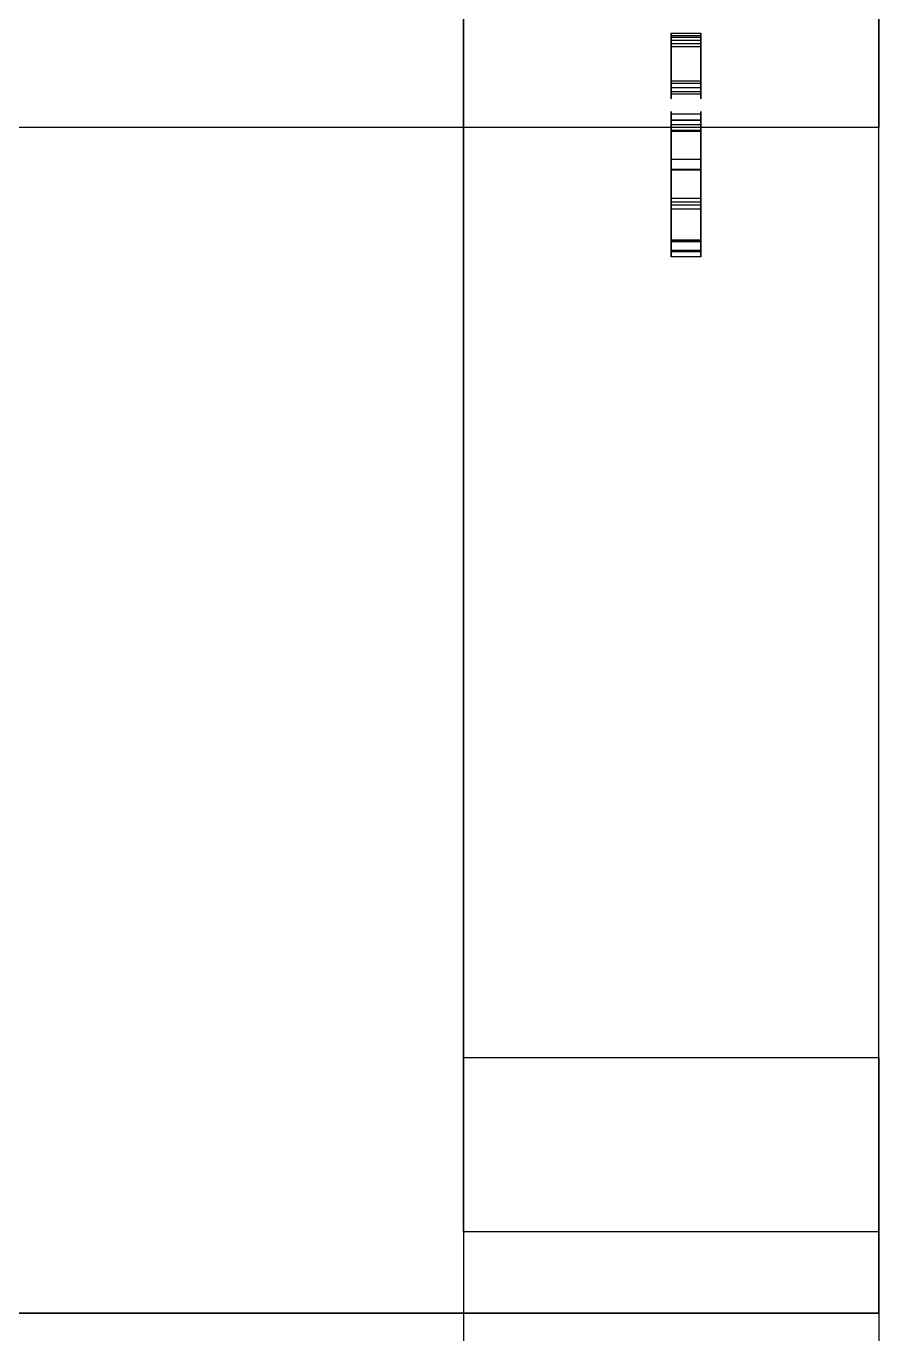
# Model space of a CAD drawing. Header units: millimetres. Extents: x 8.2 to 62.6, y 389.2 to 443.4.
# Drawn here: x 22.272 to 23.733, y 423.964 to 426.204 of the extents above; entities that cross this region are included whole.
import ezdxf

# ---------------------------------------------------------------- set-up
doc = ezdxf.new("R2010")
doc.units = ezdxf.units.MM
doc.layers.add('Feature', color=7, linetype='CONTINUOUS')

msp = doc.modelspace()

# ---------------------------------------------------------------- linework, layer by layer
at = {"layer": 'Feature'}
for p, q in [((23.0216, 429.181, -59.7071), (23.0216, 423.39, -59.7071)), ((23.0216, 429.181, -59.7071), (23.0216, 423.39, -59.7071)), ((23.0216, 424.139, -57.1417), (23.0216, 428.432, -57.1417)), ((23.0216, 424.139, -57.1417), (23.0216, 428.432, -57.1417)), ((23.7328, 424.139, -57.1417), (23.7328, 428.432, -57.1417)), ((23.7328, 424.139, -57.1417), (23.7328, 428.432, -57.1417)), ((23.7328, 426.539, -60.4183), (23.7328, 426.031, -60.4183)), ((23.7328, 426.539, -60.4183), (23.7328, 426.031, -60.4183)), ((23.428, 426.192, -57.5154), (23.3772, 426.192, -57.5154)), ((23.3772, 426.192, -57.5154), (23.3772, 426.174, -57.5154)), ((23.428, 426.192, -57.5154), (23.3772, 426.192, -57.5154)), ((23.3772, 426.192, -57.5154), (23.3772, 426.174, -57.5154)), ((23.428, 426.188, -58.0967), (23.3772, 426.188, -58.0967)), ((23.3772, 426.188, -58.0967), (23.3772, 426.099, -58.0967)), ((23.428, 426.188, -58.0967), (23.3772, 426.188, -58.0967)), ((23.3772, 426.188, -58.0967), (23.3772, 426.099, -58.0967)), ((23.428, 426.185, -58.1832), (23.3772, 426.185, -58.1832)), ((23.428, 426.185, -58.1648), (23.3772, 426.185, -58.1648)), ((23.3772, 426.185, -58.1648), (23.3772, 426.185, -58.1832)), ((23.428, 426.185, -58.1832), (23.3772, 426.185, -58.1832)), ((23.428, 426.185, -58.1648), (23.3772, 426.185, -58.1648)), ((23.3772, 426.185, -58.1648), (23.3772, 426.185, -58.1832)), ((23.3772, 426.18, -57.8312), (23.3772, 426.18, -57.8496)), ((23.428, 426.18, -57.8496), (23.3772, 426.18, -57.8496)), ((23.428, 426.18, -57.8312), (23.3772, 426.18, -57.8312)), ((23.428, 426.18, -57.8496), (23.3772, 426.18, -57.8496)), ((23.428, 426.18, -57.6645), (23.3772, 426.18, -57.6645)), ((23.3772, 426.18, -57.6645), (23.3772, 426.18, -57.6815)), ((23.428, 426.18, -57.6815), (23.3772, 426.18, -57.6815)), ((23.428, 426.18, -57.6645), (23.3772, 426.18, -57.6645)), ((23.428, 426.18, -57.6815), (23.3772, 426.18, -57.6815)), ((23.428, 426.18, -57.8312), (23.3772, 426.18, -57.8312)), ((23.3772, 426.18, -57.8312), (23.3772, 426.18, -57.8496)), ((23.3772, 426.18, -57.6645), (23.3772, 426.18, -57.6815)), ((23.428, 426.174, -57.5154), (23.3772, 426.174, -57.5154)), ((23.428, 426.174, -57.5154), (23.3772, 426.174, -57.5154)), ((23.428, 426.192, -57.5154), (23.428, 426.174, -57.5154)), ((23.428, 426.192, -57.5154), (23.428, 426.174, -57.5154)), ((23.428, 426.188, -58.0967), (23.428, 426.099, -58.0967)), ((23.428, 426.188, -58.0967), (23.428, 426.099, -58.0967)), ((23.428, 426.185, -58.1648), (23.428, 426.185, -58.1832)), ((23.428, 426.185, -58.1648), (23.428, 426.185, -58.1832)), ((23.428, 426.18, -57.8312), (23.428, 426.18, -57.8496)), ((23.428, 426.18, -57.6645), (23.428, 426.18, -57.6815)), ((23.428, 426.18, -57.8312), (23.428, 426.18, -57.8496)), ((23.428, 426.18, -57.6645), (23.428, 426.18, -57.6815)), ((23.3772, 426.099, -58.0791), (23.3772, 426.169, -58.0791)), ((23.428, 426.169, -58.0791), (23.3772, 426.169, -58.0791)), ((23.3772, 426.169, -58.0791), (23.3772, 426.169, -58.0523)), ((23.428, 426.169, -58.0523), (23.3772, 426.169, -58.0523)), ((23.428, 426.169, -58.0791), (23.3772, 426.169, -58.0791)), ((23.428, 426.169, -58.0523), (23.3772, 426.169, -58.0523)), ((23.3772, 426.099, -58.0791), (23.3772, 426.169, -58.0791)), ((23.3772, 426.169, -58.0791), (23.3772, 426.169, -58.0523)), ((23.428, 426.099, -58.0791), (23.428, 426.169, -58.0791)), ((23.428, 426.169, -58.0791), (23.428, 426.169, -58.0523)), ((23.428, 426.099, -58.0791), (23.428, 426.169, -58.0791)), ((23.428, 426.169, -58.0791), (23.428, 426.169, -58.0523)), ((23.428, 426.11, -57.3308), (23.3772, 426.11, -57.3308)), ((23.428, 426.11, -57.3478), (23.3772, 426.11, -57.3478)), ((23.3772, 426.11, -57.3478), (23.3772, 426.11, -57.5154)), ((23.428, 426.11, -57.5154), (23.3772, 426.11, -57.5154)), ((23.428, 426.11, -57.3478), (23.3772, 426.11, -57.3478)), ((23.3772, 426.11, -57.5154), (23.3772, 426.092, -57.5154)), ((23.428, 426.11, -57.5154), (23.3772, 426.11, -57.5154)), ((23.3772, 426.092, -57.2623), (23.3772, 426.11, -57.2621)), ((23.428, 426.11, -57.2621), (23.3772, 426.11, -57.2621)), ((23.3772, 426.11, -57.2621), (23.3772, 426.11, -57.3308)), ((23.428, 426.11, -57.3308), (23.3772, 426.11, -57.3308)), ((23.428, 426.11, -57.2621), (23.3772, 426.11, -57.2621)), ((23.3772, 426.11, -57.2621), (23.3772, 426.11, -57.3308)), ((23.3772, 426.092, -57.2623), (23.3772, 426.11, -57.2621)), ((23.3772, 426.11, -57.5154), (23.3772, 426.092, -57.5154)), ((23.3772, 426.11, -57.3478), (23.3772, 426.11, -57.5154)), ((23.428, 426.106, -57.8155), (23.3772, 426.106, -57.8155)), ((23.428, 426.106, -57.8155), (23.3772, 426.106, -57.8155)), ((23.428, 426.11, -57.3478), (23.428, 426.11, -57.5154)), ((23.428, 426.11, -57.5154), (23.428, 426.092, -57.5154)), ((23.428, 426.092, -57.2623), (23.428, 426.11, -57.2621)), ((23.428, 426.11, -57.2621), (23.428, 426.11, -57.3308)), ((23.428, 426.11, -57.3478), (23.428, 426.11, -57.5154)), ((23.428, 426.11, -57.5154), (23.428, 426.092, -57.5154)), ((23.428, 426.092, -57.2623), (23.428, 426.11, -57.2621)), ((23.428, 426.11, -57.2621), (23.428, 426.11, -57.3308)), ((23.428, 426.099, -58.0967), (23.3772, 426.099, -58.0967)), ((23.428, 426.099, -58.0967), (23.3772, 426.099, -58.0967)), ((23.428, 426.099, -58.0791), (23.3772, 426.099, -58.0791)), ((23.428, 426.099, -58.0791), (23.3772, 426.099, -58.0791)), ((23.428, 426.092, -57.5154), (23.3772, 426.092, -57.5154)), ((23.3772, 426.092, -57.5154), (23.3772, 426.092, -57.2623)), ((23.428, 426.092, -57.2623), (23.3772, 426.092, -57.2623)), ((23.428, 426.092, -57.5154), (23.3772, 426.092, -57.5154)), ((23.428, 426.092, -57.2623), (23.3772, 426.092, -57.2623)), ((23.3772, 426.092, -57.5154), (23.3772, 426.092, -57.2623)), ((23.428, 426.088, -57.6983), (23.3772, 426.088, -57.6983)), ((23.428, 426.088, -57.6983), (23.3772, 426.088, -57.6983)), ((23.428, 426.092, -57.5154), (23.428, 426.092, -57.2623)), ((23.428, 426.092, -57.5154), (23.428, 426.092, -57.2623)), ((23.3772, 426.054, -57.4623), (23.428, 426.054, -57.4623)), ((23.3772, 426.054, -57.4623), (23.428, 426.054, -57.4623)), ((23.3772, 426.044, -58.1302), (23.428, 426.044, -58.1302)), ((23.3772, 426.044, -58.1302), (23.428, 426.044, -58.1302)), ((23.3772, 426.043, -57.6656), (23.3772, 426.043, -57.8496)), ((23.428, 426.043, -57.8496), (23.3772, 426.043, -57.8496)), ((23.428, 426.043, -57.6656), (23.3772, 426.043, -57.6656)), ((23.3772, 426.043, -57.8496), (23.3772, 426.024, -57.8496)), ((23.428, 426.043, -57.8496), (23.3772, 426.043, -57.8496)), ((23.3772, 426.024, -57.6656), (23.3772, 426.043, -57.6656)), ((23.428, 426.043, -57.6656), (23.3772, 426.043, -57.6656)), ((23.3772, 426.043, -57.6656), (23.3772, 426.043, -57.8496)), ((23.3772, 426.024, -57.6656), (23.3772, 426.043, -57.6656)), ((23.3772, 426.043, -57.8496), (23.3772, 426.024, -57.8496)), ((23.3772, 426.043, -57.5964), (23.3772, 426.043, -57.623)), ((23.428, 426.043, -57.623), (23.3772, 426.043, -57.623)), ((23.428, 426.043, -57.5964), (23.3772, 426.043, -57.5964)), ((23.3772, 426.043, -57.623), (23.3772, 426.024, -57.623)), ((23.428, 426.043, -57.623), (23.3772, 426.043, -57.623)), ((23.3772, 426.024, -57.5964), (23.3772, 426.043, -57.5964)), ((23.428, 426.043, -57.5964), (23.3772, 426.043, -57.5964)), ((23.3772, 426.043, -57.5964), (23.3772, 426.043, -57.623)), ((23.3772, 426.024, -57.5964), (23.3772, 426.043, -57.5964)), ((23.3772, 426.043, -57.623), (23.3772, 426.024, -57.623)), ((23.428, 426.043, -57.6656), (23.428, 426.043, -57.8496)), ((23.428, 426.043, -57.8496), (23.428, 426.024, -57.8496)), ((23.428, 426.024, -57.6656), (23.428, 426.043, -57.6656)), ((23.428, 426.043, -57.6656), (23.428, 426.043, -57.8496)), ((23.428, 426.043, -57.8496), (23.428, 426.024, -57.8496)), ((23.428, 426.024, -57.6656), (23.428, 426.043, -57.6656)), ((23.428, 426.043, -57.5964), (23.428, 426.043, -57.623)), ((23.428, 426.043, -57.623), (23.428, 426.024, -57.623)), ((23.428, 426.024, -57.5964), (23.428, 426.043, -57.5964)), ((23.428, 426.043, -57.5964), (23.428, 426.043, -57.623)), ((23.428, 426.043, -57.623), (23.428, 426.024, -57.623)), ((23.428, 426.024, -57.5964), (23.428, 426.043, -57.5964)), ((23.7328, 426.031, -60.4183), (21.5636, 426.031, -60.4183)), ((23.7328, 426.031, -59.7833), (21.5636, 426.031, -60.4183)), ((23.7328, 426.031, -60.4183), (21.5636, 426.031, -60.4183)), ((23.7328, 426.031, -59.7833), (21.5636, 426.031, -60.4183)), ((23.3772, 426.036, -57.4584), (23.428, 426.036, -57.4584)), ((23.3772, 426.036, -57.4584), (23.428, 426.036, -57.4584)), ((23.3772, 426.026, -58.1263), (23.428, 426.026, -58.1263)), ((23.3772, 426.026, -58.1263), (23.428, 426.026, -58.1263)), ((23.428, 426.024, -57.8496), (23.3772, 426.024, -57.8496)), ((23.3772, 426.024, -57.8496), (23.3772, 426.024, -57.6656)), ((23.428, 426.024, -57.6656), (23.3772, 426.024, -57.6656)), ((23.428, 426.024, -57.8496), (23.3772, 426.024, -57.8496)), ((23.428, 426.024, -57.6656), (23.3772, 426.024, -57.6656)), ((23.3772, 426.024, -57.8496), (23.3772, 426.024, -57.6656)), ((23.428, 426.024, -57.623), (23.3772, 426.024, -57.623)), ((23.3772, 426.024, -57.623), (23.3772, 426.024, -57.5964)), ((23.428, 426.024, -57.5964), (23.3772, 426.024, -57.5964)), ((23.428, 426.024, -57.623), (23.3772, 426.024, -57.623)), ((23.428, 426.024, -57.5964), (23.3772, 426.024, -57.5964)), ((23.3772, 426.024, -57.623), (23.3772, 426.024, -57.5964)), ((23.428, 426.024, -57.8496), (23.428, 426.024, -57.6656)), ((23.428, 426.024, -57.8496), (23.428, 426.024, -57.6656)), ((23.428, 426.024, -57.623), (23.428, 426.024, -57.5964)), ((23.428, 426.024, -57.623), (23.428, 426.024, -57.5964)), ((23.7328, 423.999, -59.7833), (23.7328, 426.031, -59.7833)), ((23.7328, 426.031, -59.7833), (23.7328, 426.031, -60.4183)), ((23.7328, 426.031, -59.7833), (23.7328, 426.031, -60.4183)), ((23.7328, 423.999, -59.7833), (23.7328, 426.031, -59.7833)), ((23.3772, 425.976, -57.5964), (23.3772, 425.976, -57.8502)), ((23.428, 425.976, -57.8502), (23.3772, 425.976, -57.8502)), ((23.428, 425.976, -57.5964), (23.3772, 425.976, -57.5964)), ((23.3772, 425.976, -57.8502), (23.3772, 425.958, -57.8502)), ((23.428, 425.976, -57.8502), (23.3772, 425.976, -57.8502)), ((23.3772, 425.959, -57.5968), (23.3772, 425.976, -57.5964)), ((23.428, 425.976, -57.5964), (23.3772, 425.976, -57.5964)), ((23.3772, 425.976, -57.5964), (23.3772, 425.976, -57.8502)), ((23.3772, 425.959, -57.5968), (23.3772, 425.976, -57.5964)), ((23.3772, 425.976, -57.8502), (23.3772, 425.958, -57.8502)), ((23.428, 425.976, -57.5964), (23.428, 425.976, -57.8502)), ((23.428, 425.976, -57.8502), (23.428, 425.958, -57.8502)), ((23.428, 425.959, -57.5968), (23.428, 425.976, -57.5964)), ((23.428, 425.976, -57.5964), (23.428, 425.976, -57.8502)), ((23.428, 425.976, -57.8502), (23.428, 425.958, -57.8502)), ((23.428, 425.959, -57.5968), (23.428, 425.976, -57.5964)), ((23.3772, 425.898, -57.7253), (23.3772, 425.959, -57.5968)), ((23.428, 425.959, -57.5968), (23.3772, 425.959, -57.5968)), ((23.428, 425.959, -57.5968), (23.3772, 425.959, -57.5968)), ((23.3772, 425.898, -57.7253), (23.3772, 425.959, -57.5968)), ((23.428, 425.958, -57.8502), (23.3772, 425.958, -57.8502)), ((23.3772, 425.958, -57.8502), (23.3772, 425.958, -57.6455)), ((23.428, 425.958, -57.6455), (23.3772, 425.958, -57.6455)), ((23.428, 425.958, -57.8502), (23.3772, 425.958, -57.8502)), ((23.3772, 425.958, -57.6455), (23.3772, 425.903, -57.7547)), ((23.428, 425.958, -57.6455), (23.3772, 425.958, -57.6455)), ((23.3772, 425.958, -57.6455), (23.3772, 425.903, -57.7547)), ((23.3772, 425.958, -57.8502), (23.3772, 425.958, -57.6455)), ((23.428, 425.898, -57.7253), (23.428, 425.959, -57.5968)), ((23.428, 425.898, -57.7253), (23.428, 425.959, -57.5968)), ((23.428, 425.958, -57.8502), (23.428, 425.958, -57.6455)), ((23.428, 425.958, -57.6455), (23.428, 425.903, -57.7547)), ((23.428, 425.958, -57.8502), (23.428, 425.958, -57.6455)), ((23.428, 425.958, -57.6455), (23.428, 425.903, -57.7547)), ((23.3772, 425.909, -58.1654), (23.3772, 425.909, -58.1838)), ((23.428, 425.909, -58.1838), (23.3772, 425.909, -58.1838)), ((23.428, 425.909, -58.1654), (23.3772, 425.909, -58.1654)), ((23.3772, 425.909, -58.1838), (23.3772, 425.82, -58.1838)), ((23.428, 425.909, -58.1838), (23.3772, 425.909, -58.1838)), ((23.3772, 425.838, -58.1654), (23.3772, 425.909, -58.1654)), ((23.428, 425.909, -58.1654), (23.3772, 425.909, -58.1654)), ((23.3772, 425.909, -58.1654), (23.3772, 425.909, -58.1838)), ((23.3772, 425.838, -58.1654), (23.3772, 425.909, -58.1654)), ((23.3772, 425.909, -58.1838), (23.3772, 425.82, -58.1838)), ((23.3772, 425.909, -57.2627), (23.3772, 425.909, -57.4854)), ((23.428, 425.909, -57.4854), (23.3772, 425.909, -57.4854)), ((23.428, 425.909, -57.2627), (23.3772, 425.909, -57.2627)), ((23.428, 425.909, -57.4854), (23.3772, 425.909, -57.4854)), ((23.3772, 425.891, -57.2627), (23.3772, 425.909, -57.2627)), ((23.428, 425.909, -57.2627), (23.3772, 425.909, -57.2627)), ((23.3772, 425.909, -57.2627), (23.3772, 425.909, -57.4854)), ((23.3772, 425.891, -57.2627), (23.3772, 425.909, -57.2627)), ((23.428, 425.903, -57.7547), (23.3772, 425.903, -57.7547)), ((23.3772, 425.903, -57.7547), (23.3772, 425.891, -57.7547)), ((23.428, 425.903, -57.7547), (23.3772, 425.903, -57.7547)), ((23.3772, 425.903, -57.7547), (23.3772, 425.891, -57.7547)), ((23.428, 425.909, -58.1654), (23.428, 425.909, -58.1838)), ((23.428, 425.909, -58.1838), (23.428, 425.82, -58.1838)), ((23.428, 425.838, -58.1654), (23.428, 425.909, -58.1654)), ((23.428, 425.909, -58.1654), (23.428, 425.909, -58.1838)), ((23.428, 425.909, -58.1838), (23.428, 425.82, -58.1838)), ((23.428, 425.838, -58.1654), (23.428, 425.909, -58.1654)), ((23.428, 425.909, -57.2627), (23.428, 425.909, -57.4854)), ((23.428, 425.891, -57.2627), (23.428, 425.909, -57.2627)), ((23.428, 425.909, -57.2627), (23.428, 425.909, -57.4854)), ((23.428, 425.891, -57.2627), (23.428, 425.909, -57.2627)), ((23.428, 425.903, -57.7547), (23.428, 425.891, -57.7547)), ((23.428, 425.903, -57.7547), (23.428, 425.891, -57.7547)), ((23.3772, 425.835, -57.5968), (23.3772, 425.898, -57.7253)), ((23.428, 425.898, -57.7253), (23.3772, 425.898, -57.7253)), ((23.428, 425.898, -57.7253), (23.3772, 425.898, -57.7253)), ((23.3772, 425.835, -57.5968), (23.3772, 425.898, -57.7253)), ((23.428, 425.891, -57.7547), (23.3772, 425.891, -57.7547)), ((23.3772, 425.891, -57.7547), (23.3772, 425.837, -57.6457)), ((23.428, 425.891, -57.7547), (23.3772, 425.891, -57.7547)), ((23.3772, 425.891, -57.7547), (23.3772, 425.837, -57.6457)), ((23.428, 425.891, -57.2627), (23.3772, 425.891, -57.2627)), ((23.428, 425.891, -57.2627), (23.3772, 425.891, -57.2627)), ((23.428, 425.835, -57.5968), (23.428, 425.898, -57.7253)), ((23.428, 425.835, -57.5968), (23.428, 425.898, -57.7253)), ((23.428, 425.891, -57.7547), (23.428, 425.837, -57.6457)), ((23.428, 425.891, -57.7547), (23.428, 425.837, -57.6457)), ((23.3772, 425.82, -57.9298), (23.3772, 425.838, -57.9298)), ((23.428, 425.838, -57.9298), (23.3772, 425.838, -57.9298)), ((23.3772, 425.838, -57.9298), (23.3772, 425.838, -58.1654)), ((23.428, 425.838, -58.1654), (23.3772, 425.838, -58.1654)), ((23.428, 425.838, -57.9298), (23.3772, 425.838, -57.9298)), ((23.428, 425.838, -58.1654), (23.3772, 425.838, -58.1654)), ((23.3772, 425.838, -57.9298), (23.3772, 425.838, -58.1654)), ((23.3772, 425.82, -57.9298), (23.3772, 425.838, -57.9298)), ((23.428, 425.837, -57.6457), (23.3772, 425.837, -57.6457)), ((23.3772, 425.837, -57.6457), (23.3772, 425.837, -57.8502)), ((23.428, 425.837, -57.8502), (23.3772, 425.837, -57.8502)), ((23.428, 425.837, -57.6457), (23.3772, 425.837, -57.6457)), ((23.3772, 425.837, -57.8502), (23.3772, 425.818, -57.8502)), ((23.428, 425.837, -57.8502), (23.3772, 425.837, -57.8502)), ((23.3772, 425.837, -57.8502), (23.3772, 425.818, -57.8502)), ((23.3772, 425.837, -57.6457), (23.3772, 425.837, -57.8502)), ((23.3772, 425.818, -57.5964), (23.3772, 425.835, -57.5968)), ((23.428, 425.835, -57.5968), (23.3772, 425.835, -57.5968)), ((23.428, 425.835, -57.5968), (23.3772, 425.835, -57.5968)), ((23.3772, 425.818, -57.5964), (23.3772, 425.835, -57.5968)), ((23.428, 425.82, -57.9298), (23.428, 425.838, -57.9298)), ((23.428, 425.838, -57.9298), (23.428, 425.838, -58.1654)), ((23.428, 425.82, -57.9298), (23.428, 425.838, -57.9298)), ((23.428, 425.838, -57.9298), (23.428, 425.838, -58.1654)), ((23.428, 425.837, -57.6457), (23.428, 425.837, -57.8502)), ((23.428, 425.837, -57.8502), (23.428, 425.818, -57.8502)), ((23.428, 425.837, -57.6457), (23.428, 425.837, -57.8502)), ((23.428, 425.837, -57.8502), (23.428, 425.818, -57.8502)), ((23.428, 425.818, -57.5964), (23.428, 425.835, -57.5968)), ((23.428, 425.818, -57.5964), (23.428, 425.835, -57.5968)), ((23.428, 425.82, -58.1838), (23.3772, 425.82, -58.1838)), ((23.3772, 425.82, -58.1838), (23.3772, 425.82, -57.9298)), ((23.428, 425.82, -57.9298), (23.3772, 425.82, -57.9298)), ((23.428, 425.82, -58.1838), (23.3772, 425.82, -58.1838)), ((23.428, 425.82, -57.9298), (23.3772, 425.82, -57.9298)), ((23.3772, 425.82, -58.1838), (23.3772, 425.82, -57.9298)), ((23.428, 425.818, -57.8502), (23.3772, 425.818, -57.8502)), ((23.3772, 425.818, -57.8502), (23.3772, 425.818, -57.5964)), ((23.428, 425.818, -57.5964), (23.3772, 425.818, -57.5964)), ((23.428, 425.818, -57.8502), (23.3772, 425.818, -57.8502)), ((23.428, 425.818, -57.5964), (23.3772, 425.818, -57.5964)), ((23.3772, 425.818, -57.8502), (23.3772, 425.818, -57.5964)), ((23.428, 425.82, -58.1838), (23.428, 425.82, -57.9298)), ((23.428, 425.82, -58.1838), (23.428, 425.82, -57.9298)), ((23.428, 425.818, -57.8502), (23.428, 425.818, -57.5964)), ((23.428, 425.818, -57.8502), (23.428, 425.818, -57.5964)), ((23.428, 425.809, -57.5154), (23.3772, 425.809, -57.5154)), ((23.3772, 425.809, -57.5154), (23.3772, 425.809, -57.497)), ((23.428, 425.809, -57.497), (23.3772, 425.809, -57.497)), ((23.428, 425.809, -57.5154), (23.3772, 425.809, -57.5154)), ((23.428, 425.809, -57.497), (23.3772, 425.809, -57.497)), ((23.3772, 425.809, -57.5154), (23.3772, 425.809, -57.497)), ((23.428, 425.809, -57.5154), (23.428, 425.809, -57.497)), ((23.428, 425.809, -57.5154), (23.428, 425.809, -57.497)), ((23.0216, 424.139, -53.2047), (23.0216, 424.437, -54.2207)), ((23.0216, 424.437, -54.2207), (23.0216, 424.139, -54.4005)), ((23.0216, 424.437, -54.2207), (23.7328, 424.437, -54.2207)), ((23.0216, 424.139, -53.2047), (23.0216, 424.437, -54.2207)), ((23.0216, 424.437, -54.2207), (23.0216, 424.139, -54.4005)), ((23.0216, 424.437, -54.2207), (23.7328, 424.437, -54.2207)), ((23.7328, 424.437, -54.2207), (23.7328, 424.139, -54.4005)), ((23.7328, 424.139, -53.2047), (23.7328, 424.437, -54.2207)), ((23.7328, 424.139, -53.2047), (23.7328, 424.437, -54.2207)), ((23.7328, 424.437, -54.2207), (23.7328, 424.139, -54.4005)), ((23.0216, 424.139, -53.2047), (23.7328, 424.139, -53.2047)), ((23.0216, 424.139, -53.2047), (23.0216, 422.678, -53.2047)), ((23.0216, 424.139, -53.2047), (23.0216, 422.678, -53.2047)), ((23.0216, 424.139, -54.4005), (23.0216, 424.139, -57.1417)), ((23.0216, 424.139, -57.1417), (23.7328, 424.139, -57.1417)), ((23.0216, 424.139, -53.2047), (23.7328, 424.139, -53.2047)), ((23.0216, 424.139, -54.4005), (23.7328, 424.139, -54.4005)), ((23.0216, 424.139, -57.1417), (23.7328, 424.139, -57.1417)), ((23.0216, 424.139, -54.4005), (23.0216, 424.139, -57.1417)), ((23.0216, 424.139, -54.4005), (23.7328, 424.139, -54.4005)), ((23.7328, 424.139, -54.4005), (23.7328, 424.139, -57.1417)), ((23.7328, 424.139, -53.2047), (23.7328, 422.678, -53.2047)), ((23.7328, 424.139, -53.2047), (23.7328, 422.678, -53.2047)), ((23.7328, 424.139, -54.4005), (23.7328, 424.139, -57.1417)), ((21.5636, 423.999, -60.4183), (23.7328, 423.999, -60.4183)), ((23.7328, 423.999, -59.7833), (21.5636, 423.999, -60.4183)), ((21.5636, 423.999, -60.4183), (23.7328, 423.999, -60.4183)), ((23.7328, 423.999, -59.7833), (21.5636, 423.999, -60.4183)), ((23.7328, 423.999, -60.4183), (23.7328, 422.678, -60.4183)), ((23.7328, 423.999, -59.7833), (23.7328, 423.999, -60.4183)), ((23.7328, 423.999, -60.4183), (23.7328, 422.678, -60.4183)), ((23.7328, 423.999, -59.7833), (23.7328, 423.999, -60.4183))]:
    msp.add_line(p, q, dxfattribs=at)
for points, knots in [([(23.3772, 426.11, -57.3308), (23.3772, 426.131, -57.3308), (23.3772, 426.16, -57.3267), (23.3772, 426.175, -57.336), (23.3772, 426.188, -57.3477), (23.3772, 426.193, -57.3657), (23.3772, 426.192, -57.3899), (23.3772, 426.193, -57.4326), (23.3772, 426.193, -57.4744), (23.3772, 426.192, -57.5154)], [0.752727, 0.752727, 0.752727, 0.752727, 0.814545, 0.814545, 0.814545, 0.876364, 0.876364, 0.876364, 1, 1, 1, 1]), ([(23.3772, 426.11, -57.3308), (23.3772, 426.131, -57.3308), (23.3772, 426.16, -57.3267), (23.3772, 426.175, -57.336), (23.3772, 426.188, -57.3477), (23.3772, 426.193, -57.3657), (23.3772, 426.192, -57.3899), (23.3772, 426.193, -57.4326), (23.3772, 426.193, -57.4744), (23.3772, 426.192, -57.5154)], [0.752727, 0.752727, 0.752727, 0.752727, 0.814545, 0.814545, 0.814545, 0.876364, 0.876364, 0.876364, 1, 1, 1, 1]), ([(23.3772, 426.185, -58.1832), (23.3772, 426.149, -58.1832), (23.3772, 426.099, -58.1881), (23.3772, 426.086, -58.1613), (23.3772, 426.081, -58.1463), (23.3772, 426.079, -58.1283), (23.3772, 426.081, -58.1074), (23.3772, 426.08, -58.0886), (23.3772, 426.08, -58.0705), (23.3772, 426.081, -58.0531), (23.3772, 426.083, -58.0337), (23.3772, 426.09, -58.0182), (23.3772, 426.104, -58.0066), (23.3772, 426.121, -57.9966), (23.3772, 426.139, -57.9949), (23.3772, 426.157, -58.0016), (23.3772, 426.187, -58.0148), (23.3772, 426.188, -58.0605), (23.3772, 426.188, -58.0967)], [0.365197, 0.365197, 0.365197, 0.365197, 0.523898, 0.523898, 0.523898, 0.603248, 0.603248, 0.603248, 0.682599, 0.682599, 0.682599, 0.761949, 0.761949, 0.761949, 0.841299, 0.841299, 0.841299, 1, 1, 1, 1]), ([(23.3772, 426.185, -58.1832), (23.3772, 426.149, -58.1832), (23.3772, 426.099, -58.1881), (23.3772, 426.086, -58.1613), (23.3772, 426.081, -58.1463), (23.3772, 426.079, -58.1283), (23.3772, 426.081, -58.1074), (23.3772, 426.08, -58.0886), (23.3772, 426.08, -58.0705), (23.3772, 426.081, -58.0531), (23.3772, 426.083, -58.0337), (23.3772, 426.09, -58.0182), (23.3772, 426.104, -58.0066), (23.3772, 426.121, -57.9966), (23.3772, 426.139, -57.9949), (23.3772, 426.157, -58.0016), (23.3772, 426.187, -58.0148), (23.3772, 426.188, -58.0605), (23.3772, 426.188, -58.0967)], [0.365197, 0.365197, 0.365197, 0.365197, 0.523898, 0.523898, 0.523898, 0.603248, 0.603248, 0.603248, 0.682599, 0.682599, 0.682599, 0.761949, 0.761949, 0.761949, 0.841299, 0.841299, 0.841299, 1, 1, 1, 1]), ([(23.3772, 426.099, -58.0967), (23.3772, 426.099, -58.1206), (23.3772, 426.097, -58.151), (23.3772, 426.113, -58.1621), (23.3772, 426.128, -58.1732), (23.3772, 426.161, -58.1648), (23.3772, 426.185, -58.1648)], [0.129243, 0.129243, 0.129243, 0.129243, 0.233781, 0.233781, 0.233781, 0.338319, 0.338319, 0.338319, 0.338319]), ([(23.3772, 426.099, -58.0967), (23.3772, 426.099, -58.1206), (23.3772, 426.097, -58.151), (23.3772, 426.113, -58.1621), (23.3772, 426.128, -58.1732), (23.3772, 426.161, -58.1648), (23.3772, 426.185, -58.1648)], [0.129243, 0.129243, 0.129243, 0.129243, 0.233781, 0.233781, 0.233781, 0.338319, 0.338319, 0.338319, 0.338319]), ([(23.3772, 426.18, -57.8496), (23.3772, 426.16, -57.852), (23.3772, 426.141, -57.852), (23.3772, 426.123, -57.8496), (23.3772, 426.106, -57.8436), (23.3772, 426.094, -57.8317), (23.3772, 426.088, -57.8137), (23.3772, 426.076, -57.7801), (23.3772, 426.088, -57.7368), (23.3772, 426.088, -57.6983)], [0, 0, 0, 0, 0.087092, 0.087092, 0.087092, 0.174184, 0.174184, 0.174184, 0.348368, 0.348368, 0.348368, 0.348368]), ([(23.3772, 426.18, -57.6815), (23.3772, 426.162, -57.6792), (23.3772, 426.145, -57.6792), (23.3772, 426.13, -57.6815), (23.3772, 426.117, -57.6874), (23.3772, 426.109, -57.6986), (23.3772, 426.106, -57.7152), (23.3772, 426.099, -57.7457), (23.3772, 426.106, -57.7821), (23.3772, 426.106, -57.8155)], [0.544247, 0.544247, 0.544247, 0.544247, 0.620047, 0.620047, 0.620047, 0.695847, 0.695847, 0.695847, 0.847446, 0.847446, 0.847446, 0.847446]), ([(23.3772, 426.18, -57.6815), (23.3772, 426.162, -57.6792), (23.3772, 426.145, -57.6792), (23.3772, 426.13, -57.6815), (23.3772, 426.117, -57.6874), (23.3772, 426.109, -57.6986), (23.3772, 426.106, -57.7152), (23.3772, 426.099, -57.7457), (23.3772, 426.106, -57.7821), (23.3772, 426.106, -57.8155)], [0.544247, 0.544247, 0.544247, 0.544247, 0.620047, 0.620047, 0.620047, 0.695847, 0.695847, 0.695847, 0.847446, 0.847446, 0.847446, 0.847446]), ([(23.3772, 426.18, -57.8496), (23.3772, 426.16, -57.852), (23.3772, 426.141, -57.852), (23.3772, 426.123, -57.8496), (23.3772, 426.106, -57.8436), (23.3772, 426.094, -57.8317), (23.3772, 426.088, -57.8137), (23.3772, 426.076, -57.7801), (23.3772, 426.088, -57.7368), (23.3772, 426.088, -57.6983)], [0, 0, 0, 0, 0.087092, 0.087092, 0.087092, 0.174184, 0.174184, 0.174184, 0.348368, 0.348368, 0.348368, 0.348368]), ([(23.3772, 426.174, -57.5154), (23.3772, 426.173, -57.4807), (23.3772, 426.173, -57.444), (23.3772, 426.174, -57.4054), (23.3772, 426.177, -57.3827), (23.3772, 426.174, -57.3654), (23.3772, 426.165, -57.3536), (23.3772, 426.153, -57.3443), (23.3772, 426.129, -57.3478), (23.3772, 426.11, -57.3478)], [0.0181259, 0.0181259, 0.0181259, 0.0181259, 0.126457, 0.126457, 0.126457, 0.180622, 0.180622, 0.180622, 0.234788, 0.234788, 0.234788, 0.234788]), ([(23.3772, 426.174, -57.5154), (23.3772, 426.173, -57.4807), (23.3772, 426.173, -57.444), (23.3772, 426.174, -57.4054), (23.3772, 426.177, -57.3827), (23.3772, 426.174, -57.3654), (23.3772, 426.165, -57.3536), (23.3772, 426.153, -57.3443), (23.3772, 426.129, -57.3478), (23.3772, 426.11, -57.3478)], [0.0181259, 0.0181259, 0.0181259, 0.0181259, 0.126457, 0.126457, 0.126457, 0.180622, 0.180622, 0.180622, 0.234788, 0.234788, 0.234788, 0.234788]), ([(23.428, 426.11, -57.3308), (23.428, 426.131, -57.3308), (23.428, 426.16, -57.3267), (23.428, 426.175, -57.336), (23.428, 426.188, -57.3477), (23.428, 426.193, -57.3657), (23.428, 426.192, -57.3899), (23.428, 426.193, -57.4326), (23.428, 426.193, -57.4744), (23.428, 426.192, -57.5154)], [0.752727, 0.752727, 0.752727, 0.752727, 0.814545, 0.814545, 0.814545, 0.876364, 0.876364, 0.876364, 1, 1, 1, 1]), ([(23.428, 426.11, -57.3308), (23.428, 426.131, -57.3308), (23.428, 426.16, -57.3267), (23.428, 426.175, -57.336), (23.428, 426.188, -57.3477), (23.428, 426.193, -57.3657), (23.428, 426.192, -57.3899), (23.428, 426.193, -57.4326), (23.428, 426.193, -57.4744), (23.428, 426.192, -57.5154)], [0.752727, 0.752727, 0.752727, 0.752727, 0.814545, 0.814545, 0.814545, 0.876364, 0.876364, 0.876364, 1, 1, 1, 1]), ([(23.428, 426.185, -58.1832), (23.428, 426.149, -58.1832), (23.428, 426.099, -58.1881), (23.428, 426.086, -58.1613), (23.428, 426.081, -58.1463), (23.428, 426.079, -58.1283), (23.428, 426.081, -58.1074), (23.428, 426.08, -58.0886), (23.428, 426.08, -58.0705), (23.428, 426.081, -58.0531), (23.428, 426.083, -58.0337), (23.428, 426.09, -58.0182), (23.428, 426.104, -58.0066), (23.428, 426.121, -57.9966), (23.428, 426.139, -57.9949), (23.428, 426.157, -58.0016), (23.428, 426.187, -58.0148), (23.428, 426.188, -58.0605), (23.428, 426.188, -58.0967)], [0.365197, 0.365197, 0.365197, 0.365197, 0.523898, 0.523898, 0.523898, 0.603248, 0.603248, 0.603248, 0.682599, 0.682599, 0.682599, 0.761949, 0.761949, 0.761949, 0.841299, 0.841299, 0.841299, 1, 1, 1, 1]), ([(23.428, 426.185, -58.1832), (23.428, 426.149, -58.1832), (23.428, 426.099, -58.1881), (23.428, 426.086, -58.1613), (23.428, 426.081, -58.1463), (23.428, 426.079, -58.1283), (23.428, 426.081, -58.1074), (23.428, 426.08, -58.0886), (23.428, 426.08, -58.0705), (23.428, 426.081, -58.0531), (23.428, 426.083, -58.0337), (23.428, 426.09, -58.0182), (23.428, 426.104, -58.0066), (23.428, 426.121, -57.9966), (23.428, 426.139, -57.9949), (23.428, 426.157, -58.0016), (23.428, 426.187, -58.0148), (23.428, 426.188, -58.0605), (23.428, 426.188, -58.0967)], [0.365197, 0.365197, 0.365197, 0.365197, 0.523898, 0.523898, 0.523898, 0.603248, 0.603248, 0.603248, 0.682599, 0.682599, 0.682599, 0.761949, 0.761949, 0.761949, 0.841299, 0.841299, 0.841299, 1, 1, 1, 1]), ([(23.428, 426.099, -58.0967), (23.428, 426.099, -58.1206), (23.428, 426.097, -58.151), (23.428, 426.113, -58.1621), (23.428, 426.128, -58.1732), (23.428, 426.161, -58.1648), (23.428, 426.185, -58.1648)], [0.129243, 0.129243, 0.129243, 0.129243, 0.233781, 0.233781, 0.233781, 0.338319, 0.338319, 0.338319, 0.338319]), ([(23.428, 426.099, -58.0967), (23.428, 426.099, -58.1206), (23.428, 426.097, -58.151), (23.428, 426.113, -58.1621), (23.428, 426.128, -58.1732), (23.428, 426.161, -58.1648), (23.428, 426.185, -58.1648)], [0.129243, 0.129243, 0.129243, 0.129243, 0.233781, 0.233781, 0.233781, 0.338319, 0.338319, 0.338319, 0.338319]), ([(23.428, 426.18, -57.8496), (23.428, 426.16, -57.852), (23.428, 426.141, -57.852), (23.428, 426.123, -57.8496), (23.428, 426.106, -57.8436), (23.428, 426.094, -57.8317), (23.428, 426.088, -57.8137), (23.428, 426.076, -57.7801), (23.428, 426.088, -57.7368), (23.428, 426.088, -57.6983)], [0, 0, 0, 0, 0.087092, 0.087092, 0.087092, 0.174184, 0.174184, 0.174184, 0.348368, 0.348368, 0.348368, 0.348368]), ([(23.428, 426.18, -57.6815), (23.428, 426.162, -57.6792), (23.428, 426.145, -57.6792), (23.428, 426.13, -57.6815), (23.428, 426.117, -57.6874), (23.428, 426.109, -57.6986), (23.428, 426.106, -57.7152), (23.428, 426.099, -57.7457), (23.428, 426.106, -57.7821), (23.428, 426.106, -57.8155)], [0.544247, 0.544247, 0.544247, 0.544247, 0.620047, 0.620047, 0.620047, 0.695847, 0.695847, 0.695847, 0.847446, 0.847446, 0.847446, 0.847446]), ([(23.428, 426.18, -57.8496), (23.428, 426.16, -57.852), (23.428, 426.141, -57.852), (23.428, 426.123, -57.8496), (23.428, 426.106, -57.8436), (23.428, 426.094, -57.8317), (23.428, 426.088, -57.8137), (23.428, 426.076, -57.7801), (23.428, 426.088, -57.7368), (23.428, 426.088, -57.6983)], [0, 0, 0, 0, 0.087092, 0.087092, 0.087092, 0.174184, 0.174184, 0.174184, 0.348368, 0.348368, 0.348368, 0.348368]), ([(23.428, 426.18, -57.6815), (23.428, 426.162, -57.6792), (23.428, 426.145, -57.6792), (23.428, 426.13, -57.6815), (23.428, 426.117, -57.6874), (23.428, 426.109, -57.6986), (23.428, 426.106, -57.7152), (23.428, 426.099, -57.7457), (23.428, 426.106, -57.7821), (23.428, 426.106, -57.8155)], [0.544247, 0.544247, 0.544247, 0.544247, 0.620047, 0.620047, 0.620047, 0.695847, 0.695847, 0.695847, 0.847446, 0.847446, 0.847446, 0.847446]), ([(23.428, 426.174, -57.5154), (23.428, 426.173, -57.4807), (23.428, 426.173, -57.444), (23.428, 426.174, -57.4054), (23.428, 426.177, -57.3827), (23.428, 426.174, -57.3654), (23.428, 426.165, -57.3536), (23.428, 426.153, -57.3443), (23.428, 426.129, -57.3478), (23.428, 426.11, -57.3478)], [0.0181259, 0.0181259, 0.0181259, 0.0181259, 0.126457, 0.126457, 0.126457, 0.180622, 0.180622, 0.180622, 0.234788, 0.234788, 0.234788, 0.234788]), ([(23.428, 426.174, -57.5154), (23.428, 426.173, -57.4807), (23.428, 426.173, -57.444), (23.428, 426.174, -57.4054), (23.428, 426.177, -57.3827), (23.428, 426.174, -57.3654), (23.428, 426.165, -57.3536), (23.428, 426.153, -57.3443), (23.428, 426.129, -57.3478), (23.428, 426.11, -57.3478)], [0.0181259, 0.0181259, 0.0181259, 0.0181259, 0.126457, 0.126457, 0.126457, 0.180622, 0.180622, 0.180622, 0.234788, 0.234788, 0.234788, 0.234788]), ([(23.3772, 426.169, -58.0523), (23.3772, 426.169, -58.0263), (23.3772, 426.139, -58.0107), (23.3772, 426.122, -58.0181), (23.3772, 426.104, -58.0254), (23.3772, 426.099, -58.0556), (23.3772, 426.099, -58.0791)], [0, 0, 0, 0, 0.296427, 0.296427, 0.296427, 0.592854, 0.592854, 0.592854, 0.592854]), ([(23.3772, 426.169, -58.0523), (23.3772, 426.169, -58.0263), (23.3772, 426.139, -58.0107), (23.3772, 426.122, -58.0181), (23.3772, 426.104, -58.0254), (23.3772, 426.099, -58.0556), (23.3772, 426.099, -58.0791)], [0, 0, 0, 0, 0.296427, 0.296427, 0.296427, 0.592854, 0.592854, 0.592854, 0.592854]), ([(23.428, 426.169, -58.0523), (23.428, 426.169, -58.0263), (23.428, 426.139, -58.0107), (23.428, 426.122, -58.0181), (23.428, 426.104, -58.0254), (23.428, 426.099, -58.0556), (23.428, 426.099, -58.0791)], [0, 0, 0, 0, 0.296427, 0.296427, 0.296427, 0.592854, 0.592854, 0.592854, 0.592854]), ([(23.428, 426.169, -58.0523), (23.428, 426.169, -58.0263), (23.428, 426.139, -58.0107), (23.428, 426.122, -58.0181), (23.428, 426.104, -58.0254), (23.428, 426.099, -58.0556), (23.428, 426.099, -58.0791)], [0, 0, 0, 0, 0.296427, 0.296427, 0.296427, 0.592854, 0.592854, 0.592854, 0.592854]), ([(23.3772, 426.054, -57.4623), (23.3772, 426.051, -57.4843), (23.3772, 426.041, -57.5006), (23.3772, 426.025, -57.5112), (23.3772, 426.005, -57.5196), (23.3772, 425.987, -57.5175), (23.3772, 425.968, -57.5048), (23.3772, 425.939, -57.4753), (23.3772, 425.943, -57.4275), (23.3772, 425.948, -57.3883), (23.3772, 425.949, -57.3723), (23.3772, 425.953, -57.3586), (23.3772, 425.961, -57.3473), (23.3772, 425.978, -57.3278), (23.3772, 426.016, -57.3253), (23.3772, 426.036, -57.3426), (23.3772, 426.046, -57.3528), (23.3772, 426.052, -57.3659), (23.3772, 426.054, -57.3818), (23.3772, 426.06, -57.4087), (23.3772, 426.06, -57.4356), (23.3772, 426.054, -57.4623)], [0, 0, 0, 0, 0.121607, 0.121607, 0.121607, 0.243214, 0.243214, 0.243214, 0.490799, 0.490799, 0.490799, 0.580622, 0.580622, 0.580622, 0.747685, 0.747685, 0.747685, 0.837614, 0.837614, 0.837614, 1, 1, 1, 1]), ([(23.3772, 426.054, -57.4623), (23.3772, 426.051, -57.4843), (23.3772, 426.041, -57.5006), (23.3772, 426.025, -57.5112), (23.3772, 426.005, -57.5196), (23.3772, 425.987, -57.5175), (23.3772, 425.968, -57.5048), (23.3772, 425.939, -57.4753), (23.3772, 425.943, -57.4275), (23.3772, 425.948, -57.3883), (23.3772, 425.949, -57.3723), (23.3772, 425.953, -57.3586), (23.3772, 425.961, -57.3473), (23.3772, 425.978, -57.3278), (23.3772, 426.016, -57.3253), (23.3772, 426.036, -57.3426), (23.3772, 426.046, -57.3528), (23.3772, 426.052, -57.3659), (23.3772, 426.054, -57.3818), (23.3772, 426.06, -57.4087), (23.3772, 426.06, -57.4356), (23.3772, 426.054, -57.4623)], [0, 0, 0, 0, 0.121607, 0.121607, 0.121607, 0.243214, 0.243214, 0.243214, 0.490799, 0.490799, 0.490799, 0.580622, 0.580622, 0.580622, 0.747685, 0.747685, 0.747685, 0.837614, 0.837614, 0.837614, 1, 1, 1, 1]), ([(23.428, 426.054, -57.4623), (23.428, 426.051, -57.4843), (23.428, 426.041, -57.5006), (23.428, 426.025, -57.5112), (23.428, 426.005, -57.5196), (23.428, 425.987, -57.5175), (23.428, 425.968, -57.5048), (23.428, 425.939, -57.4753), (23.428, 425.943, -57.4275), (23.428, 425.948, -57.3883), (23.428, 425.949, -57.3723), (23.428, 425.953, -57.3586), (23.428, 425.961, -57.3473), (23.428, 425.978, -57.3278), (23.428, 426.016, -57.3253), (23.428, 426.036, -57.3426), (23.428, 426.046, -57.3528), (23.428, 426.052, -57.3659), (23.428, 426.054, -57.3818), (23.428, 426.06, -57.4087), (23.428, 426.06, -57.4356), (23.428, 426.054, -57.4623)], [0, 0, 0, 0, 0.121607, 0.121607, 0.121607, 0.243214, 0.243214, 0.243214, 0.490799, 0.490799, 0.490799, 0.580622, 0.580622, 0.580622, 0.747685, 0.747685, 0.747685, 0.837614, 0.837614, 0.837614, 1, 1, 1, 1]), ([(23.428, 426.054, -57.4623), (23.428, 426.051, -57.4843), (23.428, 426.041, -57.5006), (23.428, 426.025, -57.5112), (23.428, 426.005, -57.5196), (23.428, 425.987, -57.5175), (23.428, 425.968, -57.5048), (23.428, 425.939, -57.4753), (23.428, 425.943, -57.4275), (23.428, 425.948, -57.3883), (23.428, 425.949, -57.3723), (23.428, 425.953, -57.3586), (23.428, 425.961, -57.3473), (23.428, 425.978, -57.3278), (23.428, 426.016, -57.3253), (23.428, 426.036, -57.3426), (23.428, 426.046, -57.3528), (23.428, 426.052, -57.3659), (23.428, 426.054, -57.3818), (23.428, 426.06, -57.4087), (23.428, 426.06, -57.4356), (23.428, 426.054, -57.4623)], [0, 0, 0, 0, 0.121607, 0.121607, 0.121607, 0.243214, 0.243214, 0.243214, 0.490799, 0.490799, 0.490799, 0.580622, 0.580622, 0.580622, 0.747685, 0.747685, 0.747685, 0.837614, 0.837614, 0.837614, 1, 1, 1, 1]), ([(23.3772, 426.044, -58.1302), (23.3772, 426.04, -58.1523), (23.3772, 426.03, -58.1685), (23.3772, 426.015, -58.179), (23.3772, 425.995, -58.1875), (23.3772, 425.976, -58.1853), (23.3772, 425.958, -58.1727), (23.3772, 425.929, -58.1433), (23.3772, 425.932, -58.0952), (23.3772, 425.937, -58.0561), (23.3772, 425.938, -58.0404), (23.3772, 425.943, -58.0267), (23.3772, 425.951, -58.0152), (23.3772, 425.967, -57.9994), (23.3772, 425.986, -57.9943), (23.3772, 426.007, -57.9998), (23.3772, 426.025, -58.0082), (23.3772, 426.037, -58.0233), (23.3772, 426.044, -58.0454), (23.3772, 426.052, -58.0732), (23.3772, 426.052, -58.1015), (23.3772, 426.044, -58.1302)], [0, 0, 0, 0, 0.121596, 0.121596, 0.121596, 0.243192, 0.243192, 0.243192, 0.490777, 0.490777, 0.490777, 0.580601, 0.580601, 0.580601, 0.704936, 0.704936, 0.704936, 0.829272, 0.829272, 0.829272, 1, 1, 1, 1]), ([(23.3772, 426.044, -58.1302), (23.3772, 426.04, -58.1523), (23.3772, 426.03, -58.1685), (23.3772, 426.015, -58.179), (23.3772, 425.995, -58.1875), (23.3772, 425.976, -58.1853), (23.3772, 425.958, -58.1727), (23.3772, 425.929, -58.1433), (23.3772, 425.932, -58.0952), (23.3772, 425.937, -58.0561), (23.3772, 425.938, -58.0404), (23.3772, 425.943, -58.0267), (23.3772, 425.951, -58.0152), (23.3772, 425.967, -57.9994), (23.3772, 425.986, -57.9943), (23.3772, 426.007, -57.9998), (23.3772, 426.025, -58.0082), (23.3772, 426.037, -58.0233), (23.3772, 426.044, -58.0454), (23.3772, 426.052, -58.0732), (23.3772, 426.052, -58.1015), (23.3772, 426.044, -58.1302)], [0, 0, 0, 0, 0.121596, 0.121596, 0.121596, 0.243192, 0.243192, 0.243192, 0.490777, 0.490777, 0.490777, 0.580601, 0.580601, 0.580601, 0.704936, 0.704936, 0.704936, 0.829272, 0.829272, 0.829272, 1, 1, 1, 1]), ([(23.3772, 426.036, -57.4584), (23.3772, 426.038, -57.4361), (23.3772, 426.038, -57.4138), (23.3772, 426.036, -57.3915), (23.3772, 426.036, -57.3801), (23.3772, 426.033, -57.3703), (23.3772, 426.028, -57.3618), (23.3772, 426.018, -57.3483), (23.3772, 425.994, -57.345), (23.3772, 425.981, -57.355), (23.3772, 425.973, -57.3624), (23.3772, 425.968, -57.3726), (23.3772, 425.966, -57.3855), (23.3772, 425.962, -57.4084), (23.3772, 425.962, -57.4315), (23.3772, 425.966, -57.4548), (23.3772, 425.967, -57.4678), (23.3772, 425.97, -57.4787), (23.3772, 425.977, -57.4873), (23.3772, 425.989, -57.4991), (23.3772, 426.014, -57.4999), (23.3772, 426.026, -57.4879), (23.3772, 426.032, -57.48), (23.3772, 426.035, -57.4702), (23.3772, 426.036, -57.4584)], [0, 0, 0, 0, 0.176875, 0.176875, 0.176875, 0.259005, 0.259005, 0.259005, 0.401888, 0.401888, 0.401888, 0.495206, 0.495206, 0.495206, 0.677813, 0.677813, 0.677813, 0.772057, 0.772057, 0.772057, 0.915731, 0.915731, 0.915731, 1, 1, 1, 1]), ([(23.3772, 426.036, -57.4584), (23.3772, 426.038, -57.4361), (23.3772, 426.038, -57.4138), (23.3772, 426.036, -57.3915), (23.3772, 426.036, -57.3801), (23.3772, 426.033, -57.3703), (23.3772, 426.028, -57.3618), (23.3772, 426.018, -57.3483), (23.3772, 425.994, -57.345), (23.3772, 425.981, -57.355), (23.3772, 425.973, -57.3624), (23.3772, 425.968, -57.3726), (23.3772, 425.966, -57.3855), (23.3772, 425.962, -57.4084), (23.3772, 425.962, -57.4315), (23.3772, 425.966, -57.4548), (23.3772, 425.967, -57.4678), (23.3772, 425.97, -57.4787), (23.3772, 425.977, -57.4873), (23.3772, 425.989, -57.4991), (23.3772, 426.014, -57.4999), (23.3772, 426.026, -57.4879), (23.3772, 426.032, -57.48), (23.3772, 426.035, -57.4702), (23.3772, 426.036, -57.4584)], [0, 0, 0, 0, 0.176875, 0.176875, 0.176875, 0.259005, 0.259005, 0.259005, 0.401888, 0.401888, 0.401888, 0.495206, 0.495206, 0.495206, 0.677813, 0.677813, 0.677813, 0.772057, 0.772057, 0.772057, 0.915731, 0.915731, 0.915731, 1, 1, 1, 1]), ([(23.428, 426.044, -58.1302), (23.428, 426.04, -58.1523), (23.428, 426.03, -58.1685), (23.428, 426.015, -58.179), (23.428, 425.995, -58.1875), (23.428, 425.976, -58.1853), (23.428, 425.958, -58.1727), (23.428, 425.929, -58.1433), (23.428, 425.932, -58.0952), (23.428, 425.937, -58.0561), (23.428, 425.938, -58.0404), (23.428, 425.943, -58.0267), (23.428, 425.951, -58.0152), (23.428, 425.967, -57.9994), (23.428, 425.986, -57.9943), (23.428, 426.007, -57.9998), (23.428, 426.025, -58.0082), (23.428, 426.037, -58.0233), (23.428, 426.044, -58.0454), (23.428, 426.052, -58.0732), (23.428, 426.052, -58.1015), (23.428, 426.044, -58.1302)], [0, 0, 0, 0, 0.121596, 0.121596, 0.121596, 0.243192, 0.243192, 0.243192, 0.490777, 0.490777, 0.490777, 0.580601, 0.580601, 0.580601, 0.704936, 0.704936, 0.704936, 0.829272, 0.829272, 0.829272, 1, 1, 1, 1]), ([(23.428, 426.044, -58.1302), (23.428, 426.04, -58.1523), (23.428, 426.03, -58.1685), (23.428, 426.015, -58.179), (23.428, 425.995, -58.1875), (23.428, 425.976, -58.1853), (23.428, 425.958, -58.1727), (23.428, 425.929, -58.1433), (23.428, 425.932, -58.0952), (23.428, 425.937, -58.0561), (23.428, 425.938, -58.0404), (23.428, 425.943, -58.0267), (23.428, 425.951, -58.0152), (23.428, 425.967, -57.9994), (23.428, 425.986, -57.9943), (23.428, 426.007, -57.9998), (23.428, 426.025, -58.0082), (23.428, 426.037, -58.0233), (23.428, 426.044, -58.0454), (23.428, 426.052, -58.0732), (23.428, 426.052, -58.1015), (23.428, 426.044, -58.1302)], [0, 0, 0, 0, 0.121596, 0.121596, 0.121596, 0.243192, 0.243192, 0.243192, 0.490777, 0.490777, 0.490777, 0.580601, 0.580601, 0.580601, 0.704936, 0.704936, 0.704936, 0.829272, 0.829272, 0.829272, 1, 1, 1, 1]), ([(23.428, 426.036, -57.4584), (23.428, 426.038, -57.4361), (23.428, 426.038, -57.4138), (23.428, 426.036, -57.3915), (23.428, 426.036, -57.3801), (23.428, 426.033, -57.3703), (23.428, 426.028, -57.3618), (23.428, 426.018, -57.3483), (23.428, 425.994, -57.345), (23.428, 425.981, -57.355), (23.428, 425.973, -57.3624), (23.428, 425.968, -57.3726), (23.428, 425.966, -57.3855), (23.428, 425.962, -57.4084), (23.428, 425.962, -57.4315), (23.428, 425.966, -57.4548), (23.428, 425.967, -57.4678), (23.428, 425.97, -57.4787), (23.428, 425.977, -57.4873), (23.428, 425.989, -57.4991), (23.428, 426.014, -57.4999), (23.428, 426.026, -57.4879), (23.428, 426.032, -57.48), (23.428, 426.035, -57.4702), (23.428, 426.036, -57.4584)], [0, 0, 0, 0, 0.176875, 0.176875, 0.176875, 0.259005, 0.259005, 0.259005, 0.401888, 0.401888, 0.401888, 0.495206, 0.495206, 0.495206, 0.677813, 0.677813, 0.677813, 0.772057, 0.772057, 0.772057, 0.915731, 0.915731, 0.915731, 1, 1, 1, 1]), ([(23.428, 426.036, -57.4584), (23.428, 426.038, -57.4361), (23.428, 426.038, -57.4138), (23.428, 426.036, -57.3915), (23.428, 426.036, -57.3801), (23.428, 426.033, -57.3703), (23.428, 426.028, -57.3618), (23.428, 426.018, -57.3483), (23.428, 425.994, -57.345), (23.428, 425.981, -57.355), (23.428, 425.973, -57.3624), (23.428, 425.968, -57.3726), (23.428, 425.966, -57.3855), (23.428, 425.962, -57.4084), (23.428, 425.962, -57.4315), (23.428, 425.966, -57.4548), (23.428, 425.967, -57.4678), (23.428, 425.97, -57.4787), (23.428, 425.977, -57.4873), (23.428, 425.989, -57.4991), (23.428, 426.014, -57.4999), (23.428, 426.026, -57.4879), (23.428, 426.032, -57.48), (23.428, 426.035, -57.4702), (23.428, 426.036, -57.4584)], [0, 0, 0, 0, 0.176875, 0.176875, 0.176875, 0.259005, 0.259005, 0.259005, 0.401888, 0.401888, 0.401888, 0.495206, 0.495206, 0.495206, 0.677813, 0.677813, 0.677813, 0.772057, 0.772057, 0.772057, 0.915731, 0.915731, 0.915731, 1, 1, 1, 1]), ([(23.3772, 426.026, -58.1263), (23.3772, 426.028, -58.104), (23.3772, 426.028, -58.0817), (23.3772, 426.026, -58.0594), (23.3772, 426.025, -58.048), (23.3772, 426.023, -58.0381), (23.3772, 426.018, -58.0297), (23.3772, 426.008, -58.0162), (23.3772, 425.984, -58.0129), (23.3772, 425.971, -58.0228), (23.3772, 425.962, -58.0303), (23.3772, 425.957, -58.0405), (23.3772, 425.956, -58.0534), (23.3772, 425.952, -58.0763), (23.3772, 425.952, -58.0994), (23.3772, 425.955, -58.1227), (23.3772, 425.956, -58.1357), (23.3772, 425.96, -58.1465), (23.3772, 425.967, -58.1552), (23.3772, 425.979, -58.167), (23.3772, 426.004, -58.1678), (23.3772, 426.015, -58.1558), (23.3772, 426.021, -58.1479), (23.3772, 426.025, -58.1381), (23.3772, 426.026, -58.1263)], [0, 0, 0, 0, 0.176874, 0.176874, 0.176874, 0.259004, 0.259004, 0.259004, 0.401886, 0.401886, 0.401886, 0.495204, 0.495204, 0.495204, 0.67781, 0.67781, 0.67781, 0.772053, 0.772053, 0.772053, 0.915712, 0.915712, 0.915712, 1, 1, 1, 1]), ([(23.3772, 426.026, -58.1263), (23.3772, 426.028, -58.104), (23.3772, 426.028, -58.0817), (23.3772, 426.026, -58.0594), (23.3772, 426.025, -58.048), (23.3772, 426.023, -58.0381), (23.3772, 426.018, -58.0297), (23.3772, 426.008, -58.0162), (23.3772, 425.984, -58.0129), (23.3772, 425.971, -58.0228), (23.3772, 425.962, -58.0303), (23.3772, 425.957, -58.0405), (23.3772, 425.956, -58.0534), (23.3772, 425.952, -58.0763), (23.3772, 425.952, -58.0994), (23.3772, 425.955, -58.1227), (23.3772, 425.956, -58.1357), (23.3772, 425.96, -58.1465), (23.3772, 425.967, -58.1552), (23.3772, 425.979, -58.167), (23.3772, 426.004, -58.1678), (23.3772, 426.015, -58.1558), (23.3772, 426.021, -58.1479), (23.3772, 426.025, -58.1381), (23.3772, 426.026, -58.1263)], [0, 0, 0, 0, 0.176874, 0.176874, 0.176874, 0.259004, 0.259004, 0.259004, 0.401886, 0.401886, 0.401886, 0.495204, 0.495204, 0.495204, 0.67781, 0.67781, 0.67781, 0.772053, 0.772053, 0.772053, 0.915712, 0.915712, 0.915712, 1, 1, 1, 1]), ([(23.428, 426.026, -58.1263), (23.428, 426.028, -58.104), (23.428, 426.028, -58.0817), (23.428, 426.026, -58.0594), (23.428, 426.025, -58.048), (23.428, 426.023, -58.0381), (23.428, 426.018, -58.0297), (23.428, 426.008, -58.0162), (23.428, 425.984, -58.0129), (23.428, 425.971, -58.0228), (23.428, 425.962, -58.0303), (23.428, 425.957, -58.0405), (23.428, 425.956, -58.0534), (23.428, 425.952, -58.0763), (23.428, 425.952, -58.0994), (23.428, 425.955, -58.1227), (23.428, 425.956, -58.1357), (23.428, 425.96, -58.1465), (23.428, 425.967, -58.1552), (23.428, 425.979, -58.167), (23.428, 426.004, -58.1678), (23.428, 426.015, -58.1558), (23.428, 426.021, -58.1479), (23.428, 426.025, -58.1381), (23.428, 426.026, -58.1263)], [0, 0, 0, 0, 0.176874, 0.176874, 0.176874, 0.259004, 0.259004, 0.259004, 0.401886, 0.401886, 0.401886, 0.495204, 0.495204, 0.495204, 0.67781, 0.67781, 0.67781, 0.772053, 0.772053, 0.772053, 0.915712, 0.915712, 0.915712, 1, 1, 1, 1]), ([(23.428, 426.026, -58.1263), (23.428, 426.028, -58.104), (23.428, 426.028, -58.0817), (23.428, 426.026, -58.0594), (23.428, 426.025, -58.048), (23.428, 426.023, -58.0381), (23.428, 426.018, -58.0297), (23.428, 426.008, -58.0162), (23.428, 425.984, -58.0129), (23.428, 425.971, -58.0228), (23.428, 425.962, -58.0303), (23.428, 425.957, -58.0405), (23.428, 425.956, -58.0534), (23.428, 425.952, -58.0763), (23.428, 425.952, -58.0994), (23.428, 425.955, -58.1227), (23.428, 425.956, -58.1357), (23.428, 425.96, -58.1465), (23.428, 425.967, -58.1552), (23.428, 425.979, -58.167), (23.428, 426.004, -58.1678), (23.428, 426.015, -58.1558), (23.428, 426.021, -58.1479), (23.428, 426.025, -58.1381), (23.428, 426.026, -58.1263)], [0, 0, 0, 0, 0.176874, 0.176874, 0.176874, 0.259004, 0.259004, 0.259004, 0.401886, 0.401886, 0.401886, 0.495204, 0.495204, 0.495204, 0.67781, 0.67781, 0.67781, 0.772053, 0.772053, 0.772053, 0.915712, 0.915712, 0.915712, 1, 1, 1, 1]), ([(23.3772, 425.809, -57.497), (23.3772, 425.834, -57.497), (23.3772, 425.871, -57.5046), (23.3772, 425.886, -57.492), (23.3772, 425.901, -57.4794), (23.3772, 425.894, -57.4465), (23.3772, 425.891, -57.4172), (23.3772, 425.884, -57.3586), (23.3772, 425.891, -57.3142), (23.3772, 425.891, -57.2627)], [0.198565, 0.198565, 0.198565, 0.198565, 0.311103, 0.311103, 0.311103, 0.423641, 0.423641, 0.423641, 0.648716, 0.648716, 0.648716, 0.648716]), ([(23.3772, 425.809, -57.497), (23.3772, 425.834, -57.497), (23.3772, 425.871, -57.5046), (23.3772, 425.886, -57.492), (23.3772, 425.901, -57.4794), (23.3772, 425.894, -57.4465), (23.3772, 425.891, -57.4172), (23.3772, 425.884, -57.3586), (23.3772, 425.891, -57.3142), (23.3772, 425.891, -57.2627)], [0.198565, 0.198565, 0.198565, 0.198565, 0.311103, 0.311103, 0.311103, 0.423641, 0.423641, 0.423641, 0.648716, 0.648716, 0.648716, 0.648716]), ([(23.428, 425.809, -57.497), (23.428, 425.834, -57.497), (23.428, 425.871, -57.5046), (23.428, 425.886, -57.492), (23.428, 425.901, -57.4794), (23.428, 425.894, -57.4465), (23.428, 425.891, -57.4172), (23.428, 425.884, -57.3586), (23.428, 425.891, -57.3142), (23.428, 425.891, -57.2627)], [0.198565, 0.198565, 0.198565, 0.198565, 0.311103, 0.311103, 0.311103, 0.423641, 0.423641, 0.423641, 0.648716, 0.648716, 0.648716, 0.648716]), ([(23.428, 425.809, -57.497), (23.428, 425.834, -57.497), (23.428, 425.871, -57.5046), (23.428, 425.886, -57.492), (23.428, 425.901, -57.4794), (23.428, 425.894, -57.4465), (23.428, 425.891, -57.4172), (23.428, 425.884, -57.3586), (23.428, 425.891, -57.3142), (23.428, 425.891, -57.2627)], [0.198565, 0.198565, 0.198565, 0.198565, 0.311103, 0.311103, 0.311103, 0.423641, 0.423641, 0.423641, 0.648716, 0.648716, 0.648716, 0.648716])]:
    msp.add_open_spline(points, degree=3, knots=knots, dxfattribs=at)
for points in [[(23.3772, 426.088, -57.6983), (23.3772, 426.093, -57.6612), (23.3772, 426.143, -57.6645), (23.3772, 426.18, -57.6645)], [(23.3772, 426.106, -57.8155), (23.3772, 426.112, -57.8481), (23.3772, 426.153, -57.8312), (23.3772, 426.18, -57.8312)], [(23.3772, 426.106, -57.8155), (23.3772, 426.112, -57.8481), (23.3772, 426.153, -57.8312), (23.3772, 426.18, -57.8312)], [(23.3772, 426.088, -57.6983), (23.3772, 426.093, -57.6612), (23.3772, 426.143, -57.6645), (23.3772, 426.18, -57.6645)], [(23.428, 426.088, -57.6983), (23.428, 426.093, -57.6612), (23.428, 426.143, -57.6645), (23.428, 426.18, -57.6645)], [(23.428, 426.106, -57.8155), (23.428, 426.112, -57.8481), (23.428, 426.153, -57.8312), (23.428, 426.18, -57.8312)], [(23.428, 426.088, -57.6983), (23.428, 426.093, -57.6612), (23.428, 426.143, -57.6645), (23.428, 426.18, -57.6645)], [(23.428, 426.106, -57.8155), (23.428, 426.112, -57.8481), (23.428, 426.153, -57.8312), (23.428, 426.18, -57.8312)], [(23.3772, 425.909, -57.4854), (23.3772, 425.909, -57.5287), (23.3772, 425.848, -57.5154), (23.3772, 425.809, -57.5154)], [(23.3772, 425.909, -57.4854), (23.3772, 425.909, -57.5287), (23.3772, 425.848, -57.5154), (23.3772, 425.809, -57.5154)], [(23.428, 425.909, -57.4854), (23.428, 425.909, -57.5287), (23.428, 425.848, -57.5154), (23.428, 425.809, -57.5154)], [(23.428, 425.909, -57.4854), (23.428, 425.909, -57.5287), (23.428, 425.848, -57.5154), (23.428, 425.809, -57.5154)]]:
    msp.add_open_spline(points, degree=3, dxfattribs=at)

doc.saveas('drawing.dxf')
